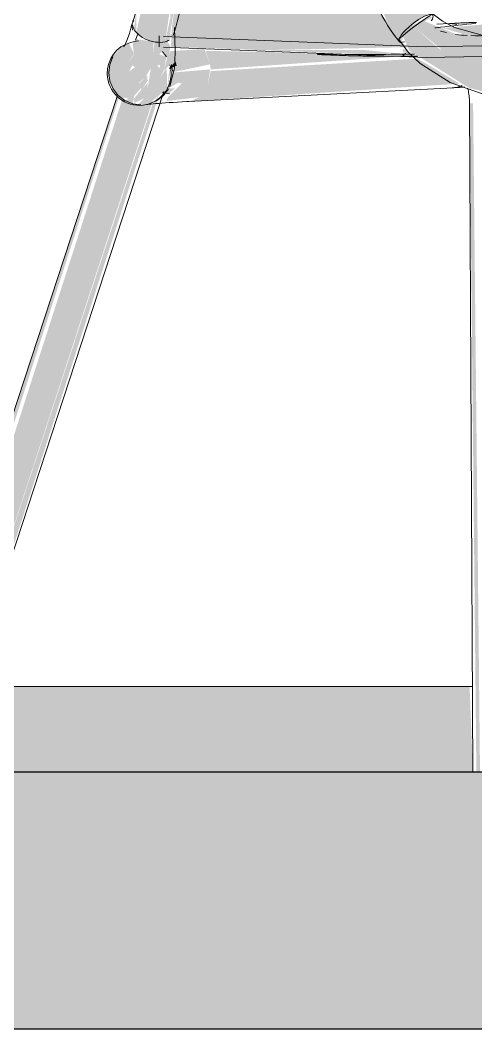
# Model space of a CAD drawing. Header units: inches. Extents: x -55396 to -733, y -290 to 853.
# Drawn here: x -14033.34 to -14022.69, y -6 to 17.58 of the extents above; entities that cross this region are included whole.
import ezdxf

# ---------------------------------------------------------------- set-up
doc = ezdxf.new("R2010")
doc.units = ezdxf.units.IN
doc.header["$MEASUREMENT"] = 0
doc.linetypes.add('Grid Line 1_2_', pattern=[0.875, 0.5, -0.125, 0.125, -0.125])
doc.linetypes.add('Grid Line 1_2__2_', pattern=[0.875, 0.5, -0.125, 0.125, -0.125])
for name, color, linetype, lineweight in [('A-FLOR', 192, 'Continuous', 9), ('A-FLOR-LEVL', 51, 'Continuous', 9), ('A-GLAZ-CWMG', 51, 'Continuous', 9), ('I-FURN', 30, 'Continuous', 9)]:
    doc.layers.add(name, color=color, linetype=linetype, lineweight=lineweight)

# ---------------------------------------------------------------- blocks, each defined once
blk = doc.blocks.new('Locker Rooms and Restrooms_rvt-4-Section 6')
at = {"layer": 'A-FLOR-LEVL', "linetype": 'Grid Line 1_2__2_'}
blk.add_line((-26557.324, 0), (-21746.959, 0), dxfattribs=at)
blk = doc.blocks.new('Struct_Xcel_Sports Complex_rvt-4-Section 6')
at = {"layer": 'A-FLOR'}
blk.add_hatch(color=254, dxfattribs=at).paths.add_polyline_path([(-24981.533, -6), (-22066.14, -6), (-22066.14, 0), (-26273.39, 0), (-26273.39, -6), (-25258.007, -6)], flags=0)
at = {"layer": 'A-FLOR', "color": 130, "lineweight": 25}
for p, q in [((-22066.14, 0), (-26273.39, 0)), ((-26273.39, -6), (-22066.14, -6))]:
    blk.add_line(p, q, dxfattribs=at)
blk = doc.blocks.new('HermanMiller_Collection_Air-Chair_SideChair_Arms - Arms-V367-Section 6')
at = {"layer": 'I-FURN'}
for points in [[(-26131.78, 17.287), (-26131.323, 17.647), (-26131.213, 17.697), (-26131.705, 18.64), (-26131.937, 19.123), (-26132.552, 19.009), (-26132.11, 17.835)], [(-26137.454, 17.058), (-26137.344, 17.073), (-26137.151, 18.393), (-26137.224, 19.026), (-26137.858, 19.009), (-26137.901, 17.835), (-26138.017, 17.287), (-26137.702, 17.095), (-26137.576, 17.065)], [(-26131.882, 17.095), (-26131.78, 17.287), (-26132.364, 18.406), (-26132.552, 19.009), (-26132.707, 19.002), (-26132.146, 17.5), (-26131.914, 17.144)], [(-26135.056, 16.876), (-26131.674, 16.946), (-26131.817, 17.058), (-26132.49, 18.003), (-26137.128, 17.899), (-26137.187, 17.4), (-26137.209, 16.954), (-26136.823, 16.94)], [(-26128.801, 16.344), (-26128.796, 17.073), (-26130.533, 17.247), (-26131.323, 17.57), (-26131.529, 17.42), (-26130.873, 16.88), (-26130.025, 16.545), (-26129.271, 16.421)], [(-26131.775, 16.733), (-26131.706, 16.818), (-26131.794, 16.783), (-26131.794, 16.733)], [(-26137.248, 16.434), (-26137.073, 16.512), (-26137.103, 16.608), (-26137.245, 16.462)], [(-26136.82, 15.675), (-26130.464, 16.093), (-26131.211, 16.544), (-26131.452, 16.677), (-26136.284, 16.386), (-26136.347, 16.051), (-26136.544, 15.776), (-26136.77, 15.684)], [(-26142.688, 0), (-26142.599, 0), (-26137.49, 15.818), (-26137.651, 15.585), (-26142.765, 0)], [(-26143.579, 0), (-26143.508, 0), (-26138.421, 15.775), (-26138.467, 15.793), (-26143.626, 0)], [(-26143.201, 0), (-26142.765, 0), (-26137.635, 15.7), (-26137.909, 15.589), (-26138.129, 15.633), (-26138.342, 15.744), (-26143.419, 0), (-26143.315, 0)], [(-26129.984, 0), (-26129.984, 0), (-26130.146, 15.629), (-26130.228, 15.643), (-26130.069, 0)]]:
    blk.add_hatch(color=256, dxfattribs=at).paths.add_polyline_path(points, flags=0)
h = blk.add_hatch(color=256, dxfattribs=at)
h.paths.add_polyline_path([(-26137.344, 17.073), (-26137.253, 17.109), (-26137.057, 18.368), (-26137.159, 19.026), (-26137.224, 17.642), (-26137.29, 17.328)], flags=0)
h.paths.add_polyline_path([(-26137.253, 17.109), (-26137.17, 17.257), (-26137.217, 17.255)], flags=0)
h = blk.add_hatch(color=256, dxfattribs=at)
h.paths.add_polyline_path([(-26137.937, 17.822), (-26137.858, 18.188), (-26137.912, 18.094), (-26137.936, 17.826)], flags=0)
h.paths.add_polyline_path([(-26138.017, 17.287), (-26138.017, 17.835), (-26138.077, 17.371)], flags=0)
h = blk.add_hatch(color=256, dxfattribs=at)
h.paths.add_polyline_path([(-26131.817, 17.058), (-26131.794, 17.161), (-26131.872, 17.141)], flags=0)
h.paths.add_polyline_path([(-26131.874, 17.144), (-26131.692, 17.292), (-26131.188, 17.604), (-26131.09, 17.633), (-26131.175, 17.672), (-26131.7, 17.371), (-26131.832, 17.207)], flags=0)
h = blk.add_hatch(color=256, dxfattribs=at)
h.paths.add_polyline_path([(-26126.245, 17.162), (-26125.944, 17.191), (-26124.735, 17.331), (-26124.725, 17.367), (-26127.412, 17.45), (-26129.115, 17.548), (-26130.845, 17.393), (-26130.282, 17.224), (-26130.001, 17.213), (-26126.304, 17.163)], flags=0)
h.paths.add_polyline_path([(-26130.761, 17.281), (-26130.982, 17.404), (-26130.889, 17.325), (-26130.804, 17.285)], flags=0)
h = blk.add_hatch(color=256, dxfattribs=at)
h.paths.add_polyline_path([(-26133.681, 16.77), (-26133.681, 16.788), (-26133.773, 16.775)], flags=0)
h.paths.add_polyline_path([(-26136.281, 16.426), (-26131.794, 16.733), (-26135.056, 16.837), (-26136.4, 16.858), (-26136.296, 16.545)], flags=0)
h.paths.add_polyline_path([(-26130.915, 17.426), (-26130.764, 17.426), (-26130.917, 17.428)], flags=0)
h = blk.add_hatch(color=256, dxfattribs=at)
h.paths.add_polyline_path([(-26128.805, 15.622), (-26128.818, 15.697), (-26129.352, 15.724)], flags=0)
h.paths.add_polyline_path([(-26128.818, 15.697), (-26128.872, 16.356), (-26130.339, 16.669), (-26130.934, 16.904), (-26131.529, 17.42), (-26131.785, 17.187), (-26131.636, 16.864), (-26130.242, 15.994), (-26129.395, 15.777), (-26128.823, 15.698)], flags=0)
h = blk.add_hatch(color=256, dxfattribs=at)
h.paths.add_polyline_path([(-26138.065, 15.812), (-26138.475, 15.862), (-26138.559, 15.97), (-26138.382, 16.034), (-26138.112, 16.521), (-26138.194, 16.584), (-26138.08, 16.796), (-26138.19, 17.042), (-26138.342, 16.975), (-26138.608, 16.695), (-26138.699, 16.318), (-26138.467, 15.793), (-26138.194, 15.744), (-26138.112, 15.787)], flags=0)
h.paths.add_polyline_path([(-26137.934, 15.585), (-26137.716, 15.635), (-26137.297, 15.974), (-26137.309, 16.462), (-26137.521, 16.148), (-26137.716, 15.927), (-26137.752, 15.984), (-26137.762, 16.291), (-26137.952, 16.092), (-26137.899, 15.956), (-26138.08, 15.738), (-26138.065, 15.641), (-26137.84, 15.748), (-26137.961, 15.595)], flags=0)
h.paths.add_polyline_path([(-26137.878, 15.975), (-26137.743, 16.174), (-26137.77, 16.09), (-26137.812, 16.045)], flags=0)
h.paths.add_polyline_path([(-26137.378, 16.391), (-26137.315, 16.723), (-26137.47, 16.77), (-26137.478, 16.544), (-26137.461, 16.455), (-26137.407, 16.414)], flags=0)
h.paths.add_polyline_path([(-26138.308, 16.533), (-26138.221, 16.816), (-26138.197, 16.579), (-26138.287, 16.542)], flags=0)
h = blk.add_hatch(color=256, dxfattribs=at)
h.paths.add_polyline_path([(-26137.909, 15.6), (-26137.84, 15.748), (-26137.981, 15.606)], flags=0)
h.paths.add_polyline_path([(-26138.103, 15.622), (-26138.065, 15.812), (-26138.284, 15.697), (-26138.117, 15.628)], flags=0)
h.paths.add_polyline_path([(-26138.197, 16.579), (-26138.227, 16.879), (-26138.308, 16.533)], flags=0)
h.paths.add_polyline_path([(-26138.065, 15.812), (-26137.743, 16.174), (-26137.812, 16.238), (-26137.65, 16.508), (-26137.613, 17.074), (-26138.017, 17.131), (-26138.102, 17.033), (-26138.079, 16.777), (-26138.197, 16.579), (-26138.05, 16.48), (-26138.189, 16.38), (-26138.382, 16.034), (-26138.559, 15.97), (-26138.44, 15.816), (-26138.291, 15.831)], flags=0)
h.paths.add_polyline_path([(-26137.878, 15.975), (-26137.961, 16.108), (-26137.812, 16.238)], flags=0)
h = blk.add_hatch(color=256, dxfattribs=at)
h.paths.add_polyline_path([(-26137.77, 15.9), (-26137.581, 16.024), (-26137.378, 16.391), (-26137.229, 16.544), (-26137.247, 16.797), (-26137.221, 16.973), (-26137.297, 17.073), (-26137.368, 17.069), (-26137.594, 17.051), (-26137.754, 15.975)], flags=0)
h.paths.add_polyline_path([(-26137.378, 16.391), (-26137.532, 16.508), (-26137.406, 16.593), (-26137.478, 16.791), (-26137.375, 16.864), (-26137.296, 16.705)], flags=0)
h = blk.add_hatch(color=256, dxfattribs=at)
h.paths.add_polyline_path([(-26137.206, 16.351), (-26136.296, 16.545), (-26136.426, 16.902), (-26137.216, 16.855), (-26137.247, 16.797), (-26137.261, 16.62), (-26137.229, 16.548), (-26137.053, 16.544), (-26137.177, 16.386)], flags=0)
h.paths.add_polyline_path([(-26136.431, 16.91), (-26136.458, 16.912), (-26136.44, 16.911)], flags=0)
h = blk.add_hatch(color=256, dxfattribs=at)
h.paths.add_polyline_path([(-26135.056, 16.876), (-26132.643, 16.777), (-26131.794, 16.792), (-26132.659, 16.876), (-26134.948, 16.876)], flags=0)
h.paths.add_polyline_path([(-26131.553, 16.808), (-26131.794, 16.907), (-26131.794, 16.823), (-26131.612, 16.812)], flags=0)
h = blk.add_hatch(color=256, dxfattribs=at)
h.paths.add_polyline_path([(-26133.115, 16.748), (-26133.115, 16.78), (-26133.331, 16.755)], flags=0)
h.paths.add_polyline_path([(-26133.528, 16.763), (-26133.611, 16.783), (-26133.563, 16.765)], flags=0)
h = blk.add_hatch(color=256, dxfattribs=at)
h.paths.add_polyline_path([(-26137.319, 15.688), (-26136.544, 15.776), (-26136.347, 16.051), (-26136.295, 16.425), (-26137.206, 16.351), (-26137.206, 16.165), (-26137.003, 16.156), (-26136.96, 16.096), (-26137.28, 15.778), (-26137.315, 15.696)], flags=0)
h.paths.add_polyline_path([(-26137.297, 15.974), (-26137.034, 16.115), (-26137.227, 16.156)], flags=0)
h = blk.add_hatch(color=256, dxfattribs=at)
h.paths.add_polyline_path([(-26136.957, 16.098), (-26137.059, 16.227), (-26137.225, 16.156), (-26137.059, 16.12)], flags=0)
h.paths.add_polyline_path([(-26137.244, 15.865), (-26137.123, 15.982), (-26137.259, 15.988), (-26137.315, 15.877), (-26137.28, 15.871)], flags=0)
h.paths.add_polyline_path([(-26137.297, 15.974), (-26137.206, 16.434), (-26137.253, 16.386), (-26137.294, 15.999)], flags=0)
for p, q in [((-26130.695, 17.496), (-26130.997, 17.48)), ((-26138.125, 17.42), (-26138.098, 17.342)), ((-26137.987, 17.26), (-26138.036, 17.109)), ((-26137.487, 17.208), (-26137.487, 16.957)), ((-26137.198, 16.537), (-26137.173, 16.387)), ((-26142.598, 0), (-26137.378, 15.909)), ((-26137.407, 15.885), (-26137.247, 15.858)), ((-26136.799, 15.675), (-26130.611, 15.998)), ((-26138.468, 15.793), (-26143.65, 0)), ((-26130.228, 15.645), (-26130.151, 0))]:
    blk.add_line(p, q, dxfattribs=at)
at = {"layer": 'I-FURN', "flags": 128}
for points in [[(-26137.157, 17.218), (-26137.119, 17.332), (-26137.084, 17.448), (-26137.054, 17.567), (-26137.027, 17.688), (-26137.004, 17.812), (-26136.984, 17.937), (-26136.968, 18.064), (-26136.956, 18.192), (-26136.947, 18.322), (-26136.942, 18.453), (-26136.94, 18.585), (-26136.942, 18.719), (-26136.947, 18.853), (-26136.956, 18.987), (-26136.968, 19.122), (-26136.972, 19.161)], [(-26138.1, 17.551), (-26138.073, 17.631), (-26138.049, 17.714), (-26138.026, 17.8), (-26138.007, 17.889), (-26137.989, 17.981), (-26137.974, 18.076), (-26137.962, 18.174), (-26137.952, 18.274), (-26137.946, 18.376), (-26137.941, 18.48), (-26137.94, 18.585), (-26137.941, 18.692), (-26137.946, 18.801), (-26137.953, 18.91), (-26137.963, 19.02), (-26137.966, 19.052)], [(-26132.745, 19.015), (-26132.717, 18.877), (-26132.685, 18.74), (-26132.649, 18.603), (-26132.608, 18.468), (-26132.563, 18.334), (-26132.514, 18.201), (-26132.461, 18.07), (-26132.403, 17.941), (-26132.342, 17.815), (-26132.277, 17.69), (-26132.209, 17.568), (-26132.136, 17.448), (-26132.06, 17.331), (-26131.981, 17.217), (-26131.898, 17.106), (-26131.874, 17.075)], [(-26131.529, 17.42), (-26131.424, 17.498), (-26131.323, 17.57), (-26131.233, 17.633), (-26131.159, 17.681), (-26131.106, 17.711), (-26131.079, 17.721)], [(-26131.077, 17.72), (-26130.858, 17.551), (-26130.577, 17.407), (-26129.822, 17.196), (-26128.711, 17.092), (-26128.657, 17.091)], [(-26138.122, 17.486), (-26138.182, 17.262), (-26138.238, 17.101), (-26138.286, 16.996), (-26138.309, 16.958), (-26138.31, 16.955)], [(-26138.08, 17.57), (-26138.119, 17.498), (-26138.125, 17.42)], [(-26130.708, 17.495), (-26130.682, 17.497), (-26130.656, 17.498), (-26130.629, 17.5), (-26130.6, 17.502), (-26130.57, 17.504), (-26130.538, 17.505), (-26130.506, 17.507), (-26130.472, 17.509), (-26130.436, 17.511), (-26130.4, 17.512), (-26130.362, 17.514), (-26130.324, 17.516), (-26130.284, 17.518), (-26130.243, 17.519), (-26130.201, 17.521), (-26130.158, 17.523), (-26130.115, 17.524), (-26130.07, 17.526)], [(-26137.381, 17.193), (-26131.258, 16.956), (-26125.126, 17.064), (-26121.317, 17.307)], [(-26137.129, 17.406), (-26137.116, 17.13), (-26137.11, 16.828), (-26137.129, 16.455), (-26137.236, 16.033), (-26137.24, 16.024)], [(-26131.847, 17.159), (-26131.794, 17.207), (-26131.72, 17.27), (-26131.63, 17.342), (-26131.529, 17.42)], [(-26138.155, 17.056), (-26138.082, 17.074), (-26138.025, 17.084), (-26137.972, 17.092)], [(-26137.382, 16.943), (-26131.244, 16.705), (-26125.099, 16.815), (-26121.313, 17.056)], [(-26131.877, 17.12), (-26131.661, 16.832), (-26131.385, 16.565), (-26130.679, 16.122), (-26129.705, 15.777), (-26128.789, 15.597)], [(-26138.663, 16.344), (-26138.639, 16.537), (-26138.566, 16.717)], [(-26137.91, 15.597), (-26138.103, 15.622), (-26138.284, 15.697), (-26138.44, 15.816), (-26138.559, 15.97), (-26138.636, 16.151), (-26138.663, 16.344)], [(-26137.268, 15.97), (-26137.385, 15.816), (-26137.538, 15.697), (-26137.717, 15.622)], [(-26130.598, 15.999), (-26130.581, 16), (-26130.561, 16.001), (-26130.54, 16.003), (-26130.516, 16.004), (-26130.491, 16.006), (-26130.464, 16.007), (-26130.435, 16.009), (-26130.405, 16.01), (-26130.373, 16.012), (-26130.339, 16.014)], [(-26130.273, 15.986), (-26130.264, 15.952), (-26130.257, 15.918), (-26130.25, 15.882), (-26130.244, 15.846), (-26130.239, 15.809), (-26130.235, 15.772), (-26130.232, 15.734), (-26130.23, 15.696), (-26130.229, 15.658), (-26130.228, 15.645)], [(-26137.785, 15.604), (-26137.776, 15.605), (-26137.753, 15.608), (-26137.719, 15.612), (-26137.675, 15.617), (-26137.623, 15.622), (-26137.563, 15.627), (-26137.495, 15.632), (-26137.421, 15.638), (-26137.339, 15.644), (-26137.251, 15.649), (-26137.157, 15.655), (-26137.056, 15.661), (-26136.95, 15.667), (-26136.838, 15.673), (-26136.799, 15.675)]]:
    blk.add_lwpolyline(points, dxfattribs=at)
at = {"layer": 'I-FURN'}
for centre, major_axis, ratio, start_param, end_param in [((-26131.481, 17.385), (0.393, 0.31), 0.26753, 0.631223, 2.202019), ((-26131.481, 17.385), (0.393, 0.31), 0.26753, 5.605411, 6.914408), ((-26137.628, 17.385), (-0.471, 0.167), 0.596783, 0.315622, 0.839221), ((-26137.628, 17.385), (-0.471, 0.167), 0.596783, 0, 0.053822), ((-26135.455, 101.858), (0, 84.692), 0.707107, 3.217566, 3.231436), ((-26137.628, 17.385), (-0.471, 0.167), 0.596783, 0.839221, 1.886418), ((-26131.481, 17.385), (0.393, 0.31), 0.26753, 2.202019, 3.772816), ((-26137.952, 16.334), (-0.202, 0.722), 0.995009, 0, 1.3209), ((-26137.628, 17.385), (-0.471, 0.167), 0.596783, 1.903362, 2.410017), ((-26137.628, 17.385), (-0.471, 0.167), 0.596783, 2.410017, 2.671816), ((-26137.952, 16.334), (-0.202, 0.722), 0.995009, 4.986091, 5.185919), ((-26137.952, 16.334), (-0.202, 0.722), 0.995009, 4.462492, 4.714879), ((-26137.952, 16.334), (-0.202, 0.722), 0.995009, 1.3209, 2.891696), ((-26137.952, 16.334), (-0.202, 0.722), 0.995009, 2.891696, 4.462492)]:
    blk.add_ellipse(centre, major_axis=major_axis, ratio=ratio, start_param=start_param, end_param=end_param, dxfattribs=at)
for points in [[(-26130.525, 17.477), (-26130.573, 17.49), (-26130.622, 17.497), (-26130.672, 17.496)], [(-26130.908, 17.41), (-26130.952, 17.405), (-26130.996, 17.401), (-26131.039, 17.396)], [(-26130.91, 17.322), (-26130.864, 17.309), (-26130.818, 17.296), (-26130.771, 17.285)], [(-26130.556, 17.245), (-26130.466, 17.231), (-26130.375, 17.224), (-26130.283, 17.219)], [(-26132.727, 16.739), (-26132.779, 16.74), (-26132.9, 16.742), (-26133.114, 16.748), (-26133.334, 16.755), (-26133.535, 16.763), (-26133.692, 16.771), (-26133.785, 16.777), (-26133.805, 16.782), (-26133.747, 16.784), (-26133.663, 16.784), (-26133.611, 16.783)], [(-26133.611, 16.783), (-26133.294, 16.779), (-26132.659, 16.774), (-26132.024, 16.779), (-26131.706, 16.784)], [(-26131.706, 16.784), (-26131.652, 16.784), (-26131.588, 16.785), (-26131.519, 16.784)]]:
    blk.add_open_spline(points, degree=3, dxfattribs=at)
for points, knots in [([(-26130.196, 17.215), (-26129.91, 17.212), (-26129.333, 17.205), (-26128.76, 17.198), (-26128.476, 17.195)], [-0.9960968, -0.9960968, -0.9960968, -0.9960968, -0.5, 0, 0, 0, 0]), ([(-26131.443, 16.733), (-26131.554, 16.733), (-26131.982, 16.732), (-26132.41, 16.735), (-26132.727, 16.739)], [-0.6740348, -0.6740348, -0.6740348, -0.6740348, -0.5, 0, 0, 0, 0]), ([(-26130.635, 15.997), (-26130.579, 15.998), (-26130.5, 16.01), (-26130.426, 16.04), (-26130.405, 16.05)], [0, 0, 0, 0, 0.1666667, 0.2358641, 0.2358641, 0.2358641, 0.2358641])]:
    blk.add_open_spline(points, degree=3, knots=knots, dxfattribs=at)
blk = doc.blocks.new('Rectangular Mullion - Exterior 2_ x 4_5_-1135280-Section 6')
at = {"layer": 'A-GLAZ-CWMG'}
h = blk.add_hatch(color=256, dxfattribs=at)
h.paths.add_polyline_path([(-26139.268, 0), (-26130.15, 0), (-26130.228, 2), (-26141.943, 2), (-26142.599, 0)], flags=0)
h.paths.add_polyline_path([(-26128.015, 0), (-26128.015, 0.839), (-26128.291, 0)], flags=0)
h.paths.add_polyline_path([(-26161.828, 0), (-26143.626, 0.068), (-26143.083, 2), (-26161.828, 2)], flags=0)
h.paths.add_polyline_path([(-26129.159, 1.458), (-26129.015, 2), (-26129.162, 2), (-26129.161, 1.912)], flags=0)
blk.add_line((-26141.949, 2), (-26130.16, 2), dxfattribs=at)

msp = doc.modelspace()

# ---------------------------------------------------------------- linework, layer by layer
at = {"layer": 'A-FLOR-LEVL', "linetype": 'Grid Line 1_2_'}
msp.add_line((-14449.931, 0), (-9639.566, 0), dxfattribs=at)

# ---------------------------------------------------------------- block references
at = {"layer": 'A-GLAZ-CWMG'}
msp.add_blockref('Rectangular Mullion - Exterior 2_ x 4_5_-1135280-Section 6', (12107.393, 0), dxfattribs=at)
at = {"layer": 'I-FURN'}
msp.add_blockref('HermanMiller_Collection_Air-Chair_SideChair_Arms - Arms-V367-Section 6', (12107.393, 0), dxfattribs=at)

# ---------------------------------------------------------------- next in the draw order: block references
at = {"color": 20, "lineweight": 5}
msp.add_blockref('Locker Rooms and Restrooms_rvt-4-Section 6', (12107.393, 0), dxfattribs=at)

# ---------------------------------------------------------------- next in the draw order: block references
msp.add_blockref('Struct_Xcel_Sports Complex_rvt-4-Section 6', (12107.393, 0), dxfattribs=at)

doc.saveas('drawing.dxf')
